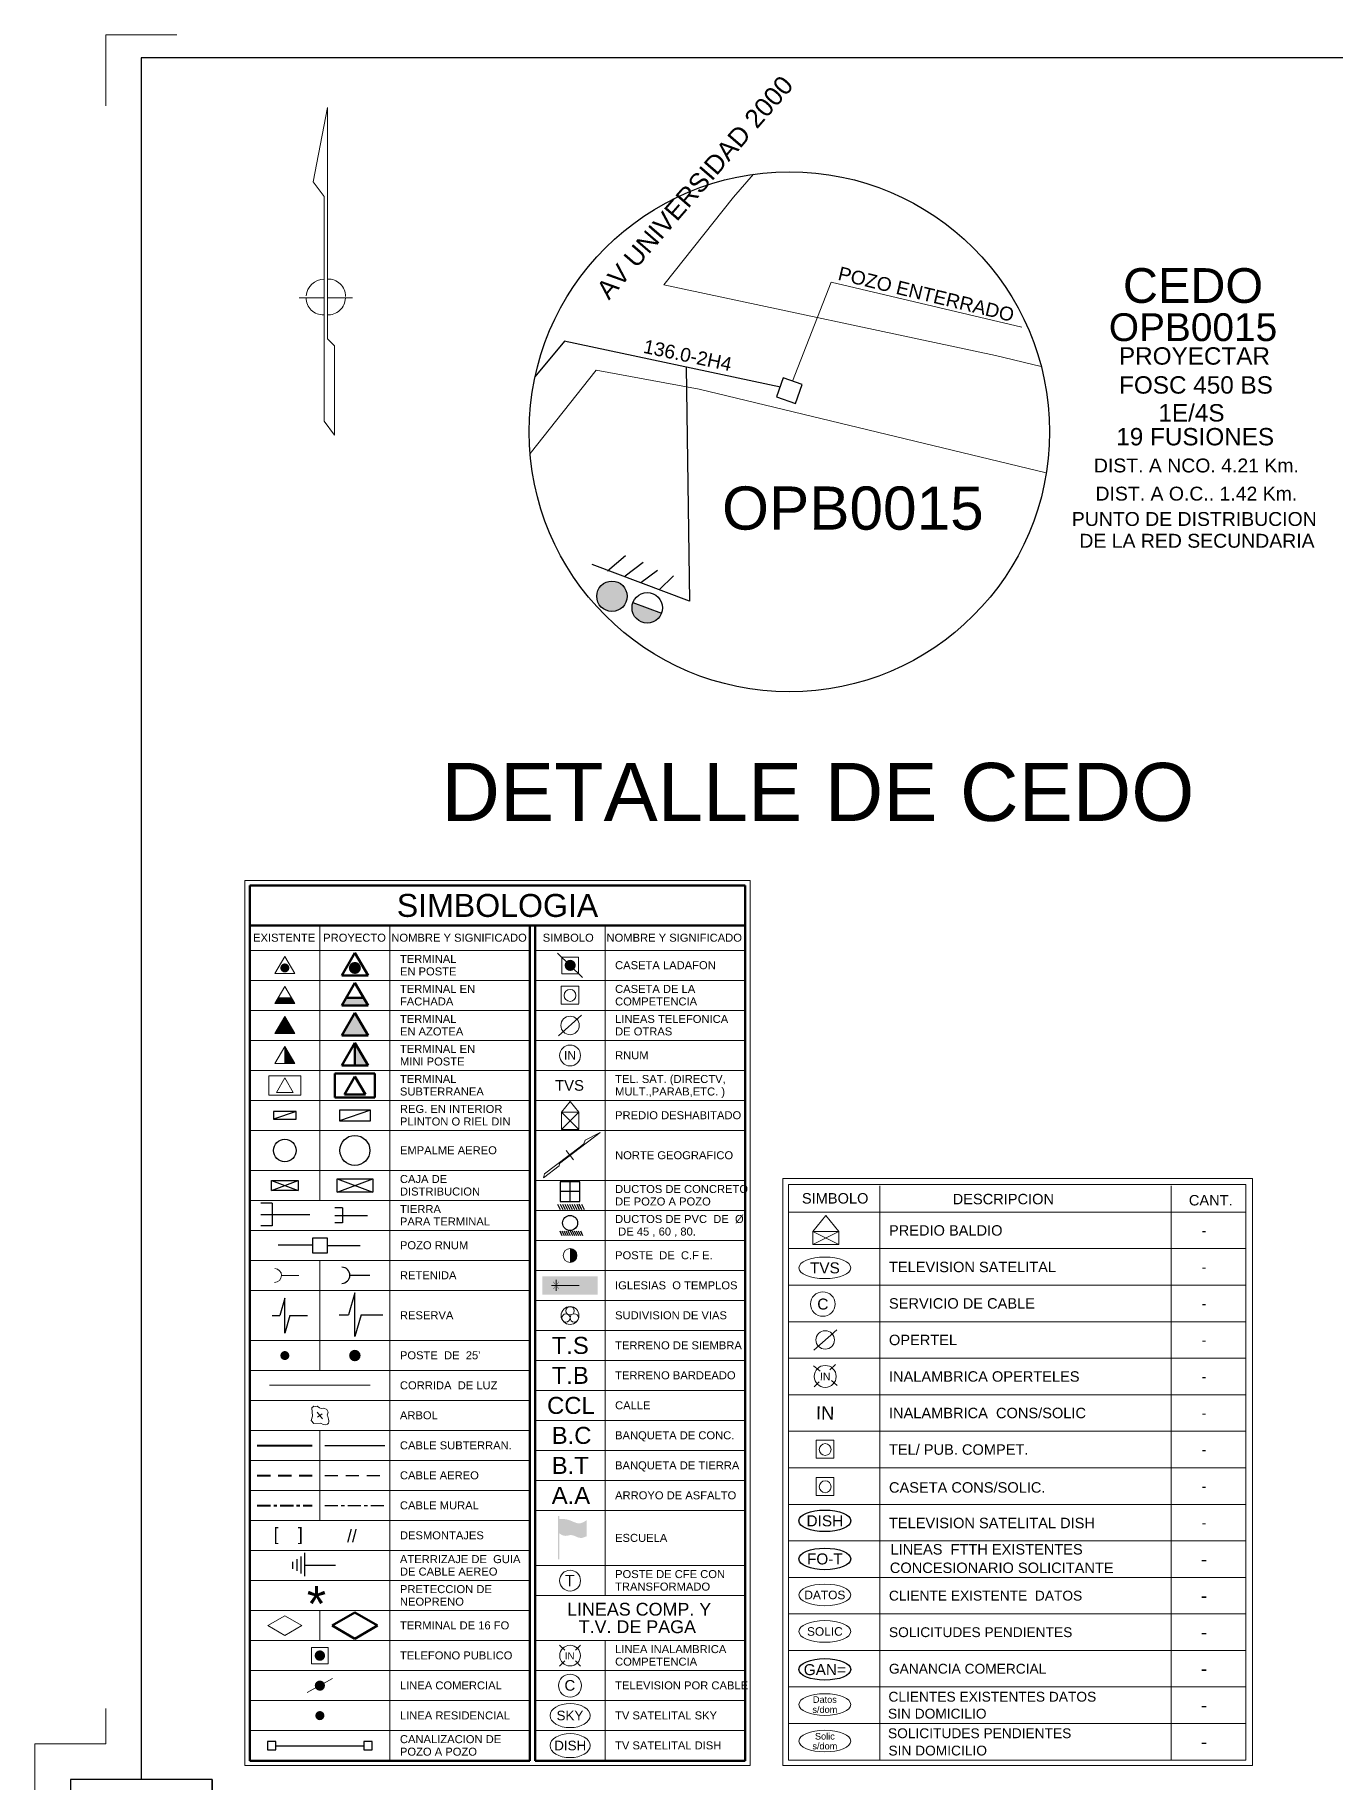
# Model space of a CAD drawing. Header units: millimetres. Extents: x -3867 to -351, y 1591 to 3666.
# Drawn here: x -3866.9 to -3668.7, y 1858.9 to 2125.3 of the extents above; entities that cross this region are included whole.
import ezdxf
from ezdxf.enums import TextEntityAlignment as Align

# ---------------------------------------------------------------- set-up
doc = ezdxf.new("R2010")
doc.units = ezdxf.units.MM
for name, pattern in [('TLSIGC_002', [0.8, 0.5, -0.3]), ('TLSIGC_004', [7, 4, -1, 1, -1]), ('TLSIGC_007', [28, 10, -1, 10, -1, 2, -1, 2, -1])]:
    doc.linetypes.add(name, pattern=pattern)
for name, color, linetype, lineweight in [('APUNTADOR  DE DATOS PROYECTADA', 1, 'Continuous', 20), ('CABLE EXISTENTE SUBTERRANEO SECUNDARIO', 82, 'Continuous', 40), ('CAJA DE DISTRIBUCION EXISTENTE', 92, 'Continuous', 30), ('CAJA DE EMPALMES EXISTENTE SECUNDARIO', 82, 'Continuous', 30), ('CANALIZACION P.V.C. ALIGERADA EXISTENTE', 132, 'Continuous', 30), ('CASETA TELEFONICA LADATEL', 82, 'Continuous', 15), ('DISTRITO', 42, 'TLSIGC_007', 60), ('LINEAS DE REFERENCIA Y ACOTACION', 160, 'Continuous', 9), ('LOTIFICACION 2003', 252, 'Continuous', 15), ('MARCO DE CONSTRUCCION', 7, 'Continuous', 5), ('NOMBRE DE CALLES', 92, 'TLSIGC_017', 5), ('NUMEROS OFICIALES', 3, 'Continuous', 5), ('PERFILES  DE CANALIZACION P.V.C. ALIGERADA EXISTENTE', 132, 'Continuous', 30), ('POZOS TRADICIONALES EXISTENTES', 132, 'Continuous', 30), ('REGISTROS DE DISTRIBUCION DE EDIFICIOS EXISTENTE', 82, 'Continuous', 30), ('TERMINAL PROYECTADA EN INTERIOR', 1, 'Continuous', 60)]:
    doc.layers.add(name, color=color, linetype=linetype, lineweight=lineweight)
doc.layers.add('CABLE PROYECTADO SUBTERRANEO', color=1, linetype='Continuous')
doc.layers.add('CLIENTE INFINITUM', color=1, linetype='Continuous')
doc.styles.get("Standard").update_dxf_attribs({"font": 'arial.ttf'})
doc.linetypes.add('TLSIGC_017', pattern='A,0.5,["=",Standard,S=1.6,R=0,X=-0.2,Y=-0.8],0.5', length=1)

msp = doc.modelspace()

# ---------------------------------------------------------------- hatches: boundary and pattern name
at = {"layer": 'CABLE PROYECTADO SUBTERRANEO'}
h = msp.add_hatch(color=256, dxfattribs=at)
edge = h.paths.add_edge_path()
edge.add_arc((-3818.12, 1923.98), 0.874, 0, 360)
at = {"layer": 'CANALIZACION P.V.C. ALIGERADA EXISTENTE'}
h = msp.add_hatch(color=256, dxfattribs=at)
h.dxf.hatch_style = 1
h.paths.add_polyline_path([(-3776.62, 2039.75, 1), (-3781.26, 2039.75, 1)])
h = msp.add_hatch(color=256, dxfattribs=at)
h.dxf.hatch_style = 1
h.paths.add_polyline_path([(-3771.39, 2037.18), (-3775.73, 2038.8, 1.004186)])
at = {"layer": 'CASETA TELEFONICA LADATEL'}
h = msp.add_hatch(color=256, dxfattribs=at)
edge = h.paths.add_edge_path()
edge.add_arc((-3785.3, 1983.47), 0.85, 0, 360)
h = msp.add_hatch(color=256, dxfattribs=at)
edge = h.paths.add_edge_path()
edge.add_arc((-3823.45, 1878.23), 0.798, 0, 360)
at = {"layer": 'MARCO DE CONSTRUCCION'}
h = msp.add_hatch(color=0, dxfattribs=at)
edge = h.paths.add_edge_path()
edge.add_arc((-3828.79, 1983.08), 0.69, 0, 360)
for points in [[(-3827.29, 1977.64), (-3827.79, 1978.5), (-3829.79, 1978.5), (-3830.29, 1977.64)], [(-3830.29, 1973.06), (-3828.79, 1975.66), (-3827.29, 1973.06)], [(-3828.79, 1971.09), (-3828.79, 1968.49), (-3827.29, 1968.49)], [(-3785.32, 1940.28), (-3785.19, 1940.27), (-3785.05, 1940.24), (-3784.94, 1940.21), (-3784.82, 1940.15), (-3784.67, 1940.05), (-3784.58, 1939.97), (-3784.5, 1939.87), (-3784.42, 1939.76), (-3784.37, 1939.64), (-3784.33, 1939.55), (-3784.3, 1939.42), (-3784.28, 1939.29), (-3784.28, 1939.21), (-3784.29, 1939.07), (-3784.32, 1938.93), (-3784.39, 1938.76), (-3784.46, 1938.65), (-3784.55, 1938.54), (-3784.65, 1938.44), (-3784.73, 1938.38), (-3784.82, 1938.32), (-3784.96, 1938.25), (-3785.1, 1938.21), (-3785.23, 1938.19), (-3785.32, 1938.18)], [(-3789.56, 1933.27), (-3781.11, 1933.27), (-3781.11, 1936.08), (-3789.56, 1936.08), (-3789.56, 1933.27), (-3789.52, 1933.3), (-3781.15, 1933.3), (-3781.15, 1936.05), (-3789.52, 1936.05), (-3789.52, 1933.29)], [(-3788.15, 1934.7), (-3787.47, 1934.7), (-3787.47, 1935.52), (-3787.42, 1935.52), (-3787.42, 1934.7), (-3782.52, 1934.7), (-3782.52, 1934.65), (-3787.42, 1934.65), (-3787.42, 1933.83), (-3787.47, 1933.83), (-3787.47, 1934.65), (-3788.15, 1934.65), (-3788.15, 1934.7)], [(-3787.89, 1935.22), (-3787.86, 1935.26), (-3787.55, 1934.85), (-3787.59, 1934.82)], [(-3787.6, 1934.52), (-3787.57, 1934.5), (-3787.85, 1934.1), (-3787.89, 1934.13)], [(-3787.34, 1934.5), (-3787.31, 1934.54), (-3787, 1934.13), (-3787.04, 1934.1)], [(-3787.05, 1935.25), (-3787.01, 1935.22), (-3787.3, 1934.82), (-3787.33, 1934.86)]]:
    msp.add_hatch(color=256, dxfattribs=at).paths.add_polyline_path(points)
h = msp.add_hatch(color=256, dxfattribs=at)
edge = h.paths.add_edge_path()
edge.add_arc((-3828.79, 1923.98), 0.69, 0, 360)
at = {"layer": 'MARCO DE CONSTRUCCION', "linetype": 'Continuous', "lineweight": 20}
msp.add_hatch(color=7, dxfattribs=at).paths.add_polyline_path([(-3787.16, 1892.93), (-3786.94, 1892.93), (-3786.94, 1896.87), (-3786.78, 1896.76), (-3786.7, 1896.71), (-3786.61, 1896.65), (-3786.52, 1896.61), (-3786.39, 1896.56), (-3786.31, 1896.53), (-3786.21, 1896.51), (-3786.05, 1896.49), (-3785.95, 1896.49), (-3785.86, 1896.5), (-3785.66, 1896.53), (-3785.53, 1896.56), (-3785.43, 1896.58), (-3785.39, 1896.59), (-3785.35, 1896.6), (-3785.32, 1896.6), (-3785.3, 1896.61), (-3785.28, 1896.61), (-3785.25, 1896.61), (-3785.23, 1896.6), (-3785.11, 1896.6), (-3785, 1896.58), (-3784.91, 1896.57), (-3784.84, 1896.55), (-3784.79, 1896.53), (-3784.69, 1896.49), (-3784.59, 1896.45), (-3784.46, 1896.4), (-3784.33, 1896.34), (-3784.12, 1896.25), (-3783.83, 1896.19), (-3783.72, 1896.17), (-3783.63, 1896.16), (-3783.54, 1896.17), (-3783.44, 1896.19), (-3783.38, 1896.21), (-3783.2, 1896.27), (-3783.09, 1896.31), (-3782.98, 1896.36), (-3782.9, 1896.39), (-3782.85, 1896.39), (-3782.78, 1896.38), (-3782.78, 1898.89), (-3782.8, 1898.88), (-3782.87, 1898.84), (-3783.07, 1898.7), (-3783.28, 1898.58), (-3783.41, 1898.52), (-3783.59, 1898.45), (-3783.72, 1898.42), (-3783.72, 1898.42), (-3783.83, 1898.39), (-3783.92, 1898.38), (-3784.04, 1898.38), (-3784.25, 1898.43), (-3784.35, 1898.46), (-3784.53, 1898.52), (-3784.65, 1898.57), (-3784.94, 1898.68), (-3785.19, 1898.79), (-3785.39, 1898.87), (-3785.73, 1898.97), (-3786.13, 1899.04), (-3786.36, 1899.07), (-3786.59, 1899.07), (-3786.88, 1899.06), (-3786.94, 1899.07), (-3786.94, 1899.5), (-3787.16, 1899.5), (-3787.16, 1899.5), (-3787.16, 1899.5)])
at = {"layer": 'MARCO DE CONSTRUCCION'}
h = msp.add_hatch(color=7, dxfattribs=at)
edge = h.paths.add_edge_path()
edge.add_arc((-3823.45, 1873.65), 0.782, 0, 360)
h = msp.add_hatch(color=7, dxfattribs=at)
edge = h.paths.add_edge_path()
edge.add_arc((-3823.45, 1869.08), 0.698, 0, 360)
at = {"layer": 'TERMINAL PROYECTADA EN INTERIOR', "linetype": 'Continuous', "lineweight": 50}
h = msp.add_hatch(color=1, dxfattribs=at)
edge = h.paths.add_edge_path()
edge.add_arc((-3818.12, 1983.08), 0.92, 0, 360)
at = {"layer": 'TERMINAL PROYECTADA EN INTERIOR'}
for points in [[(-3816.11, 1977.35), (-3816.78, 1978.5), (-3819.45, 1978.5), (-3820.12, 1977.35)], [(-3818.12, 1976.24), (-3820.12, 1972.77), (-3816.11, 1972.77)], [(-3818.12, 1968.2), (-3816.11, 1968.2), (-3818.12, 1971.66)]]:
    msp.add_hatch(color=256, dxfattribs=at).paths.add_polyline_path(points)

# ---------------------------------------------------------------- linework, layer by layer
at = {"layer": 'CABLE EXISTENTE SUBTERRANEO SECUNDARIO', "linetype": 'Continuous', "ltscale": 4}
msp.add_line((-3832.99, 1910.25), (-3824.6, 1910.25), dxfattribs=at)
at = {"layer": 'CABLE EXISTENTE SUBTERRANEO SECUNDARIO', "linetype": 'TLSIGC_002', "ltscale": 4}
msp.add_line((-3832.99, 1905.68), (-3824.6, 1905.68), dxfattribs=at)
at = {"layer": 'CABLE EXISTENTE SUBTERRANEO SECUNDARIO', "linetype": 'TLSIGC_004', "ltscale": 0.5}
msp.add_line((-3832.99, 1901.1), (-3824.6, 1901.1), dxfattribs=at)
at = {"layer": 'CABLE PROYECTADO SUBTERRANEO'}
for p, q in [((-3815.76, 1961.38), (-3820.47, 1959.79)), ((-3815.76, 1961.38), (-3820.47, 1961.38)), ((-3820.47, 1961.38), (-3820.47, 1959.79)), ((-3815.76, 1959.79), (-3815.76, 1961.38)), ((-3820.47, 1959.79), (-3815.76, 1959.79)), ((-3820.83, 1948.89), (-3815.4, 1950.93)), ((-3820.83, 1950.93), (-3815.4, 1948.89)), ((-3820.83, 1950.93), (-3815.4, 1950.93)), ((-3820.83, 1948.89), (-3820.83, 1950.93)), ((-3815.4, 1950.93), (-3815.4, 1948.89)), ((-3815.4, 1948.89), (-3820.83, 1948.89)), ((-3830.71, 1947.2), (-3832.43, 1947.2)), ((-3832.43, 1945.49), (-3824.99, 1945.49)), ((-3830.71, 1947.2), (-3830.71, 1943.77)), ((-3830.71, 1943.77), (-3832.43, 1943.77)), ((-3818.88, 1936.23), (-3815.83, 1936.23)), ((-3818.12, 1933.55), (-3819.07, 1930.21)), ((-3818.12, 1926.88), (-3818.12, 1933.55)), ((-3820.5, 1930.21), (-3819.07, 1930.21)), ((-3817.16, 1930.21), (-3818.12, 1926.88)), ((-3817.16, 1930.21), (-3813.83, 1930.21)), ((-3827.58, 1891.45), (-3827.58, 1892.52)), ((-3826.98, 1892.93), (-3826.98, 1891.15)), ((-3826.29, 1890.74), (-3826.29, 1893.33)), ((-3825.81, 1892.04), (-3821.05, 1892.04)), ((-3825.8, 1893.92), (-3825.8, 1890.36))]:
    msp.add_line(p, q, dxfattribs=at)
at = {"layer": 'CABLE PROYECTADO SUBTERRANEO', "linetype": 'Continuous', "ltscale": 4}
msp.add_line((-3822.69, 1910.25), (-3813.54, 1910.25), dxfattribs=at)
at = {"layer": 'CABLE PROYECTADO SUBTERRANEO', "linetype": 'TLSIGC_002', "ltscale": 4}
msp.add_line((-3822.69, 1905.68), (-3813.54, 1905.68), dxfattribs=at)
at = {"layer": 'CABLE PROYECTADO SUBTERRANEO', "linetype": 'TLSIGC_004', "ltscale": 0.5}
msp.add_line((-3822.69, 1901.1), (-3813.54, 1901.1), dxfattribs=at)
at = {"layer": 'CABLE PROYECTADO SUBTERRANEO'}
msp.add_circle((-3818.12, 1955.25), 2.29, dxfattribs=at)
msp.add_arc((-3820.11, 1936.22), 1.23, 270, 89, dxfattribs=at)
at = {"layer": 'CAJA DE DISTRIBUCION EXISTENTE'}
for p, q in [((-3830.83, 1949.14), (-3826.75, 1950.67)), ((-3830.83, 1950.67), (-3826.75, 1949.14)), ((-3830.83, 1950.67), (-3826.75, 1950.67)), ((-3830.83, 1949.14), (-3830.83, 1950.67)), ((-3826.75, 1950.67), (-3826.75, 1949.14)), ((-3826.75, 1949.14), (-3830.83, 1949.14))]:
    msp.add_line(p, q, dxfattribs=at)
at = {"layer": 'CAJA DE EMPALMES EXISTENTE SECUNDARIO'}
for p, q in [((-3820.02, 1946.48), (-3821.17, 1946.48)), ((-3821.17, 1945.33), (-3816.21, 1945.33)), ((-3820.02, 1946.48), (-3820.02, 1944.19)), ((-3820.02, 1944.19), (-3821.17, 1944.19)), ((-3828.79, 1932.75), (-3829.55, 1930.08)), ((-3828.79, 1927.41), (-3828.79, 1932.75)), ((-3830.7, 1930.08), (-3829.55, 1930.08)), ((-3828.03, 1930.08), (-3828.79, 1927.41)), ((-3828.03, 1930.08), (-3825.36, 1930.08))]:
    msp.add_line(p, q, dxfattribs=at)
msp.add_circle((-3828.79, 1955.25), 1.73, dxfattribs=at)
at = {"layer": 'CANALIZACION P.V.C. ALIGERADA EXISTENTE'}
for p, q in [((-3790.66, 2073.2), (-3786.1, 2078.62)), ((-3786.2, 2078.68), (-3753.26, 2071.68)), ((-3824.61, 1940.83), (-3829.81, 1940.83)), ((-3822.29, 1940.76), (-3817.31, 1940.76)), ((-3830.18, 1864.49), (-3816.73, 1864.49))]:
    msp.add_line(p, q, dxfattribs=at)
for points in [[(-3767.62, 2074.73), (-3767.14, 2039.02), (-3781.96, 2044.57)], [(-3776.87, 2045.92), (-3779.62, 2043.6)], [(-3774.19, 2044.91), (-3776.94, 2042.81)], [(-3772.02, 2043.68), (-3774.55, 2041.79)], [(-3769.56, 2042.88), (-3771.73, 2040.71)], [(-3775.73, 2038.8), (-3771.39, 2037.18)]]:
    msp.add_lwpolyline(points, dxfattribs=at)
for centre, radius in [((-3751.9, 2064.83), 39.65), ((-3773.56, 2037.98), 2.32)]:
    msp.add_circle(centre, radius, dxfattribs=at)
at = {"layer": 'CANALIZACION P.V.C. ALIGERADA EXISTENTE', "linetype": 'ByBlock'}
msp.add_circle((-3778.94, 2039.75), 2.32, dxfattribs=at)
at = {"layer": 'CASETA TELEFONICA LADATEL'}
for p, q in [((-3787.22, 1985.31), (-3783.43, 1981.61)), ((-3786.64, 1984.72), (-3784.05, 1984.72)), ((-3786.6, 1982.2), (-3786.6, 1984.68)), ((-3784.05, 1984.72), (-3784.05, 1982.2)), ((-3784.05, 1982.2), (-3786.6, 1982.2)), ((-3822.19, 1879.49), (-3824.72, 1879.49)), ((-3824.72, 1879.49), (-3824.72, 1876.96)), ((-3822.19, 1876.96), (-3822.19, 1879.49)), ((-3824.72, 1876.96), (-3822.19, 1876.96))]:
    msp.add_line(p, q, dxfattribs=at)
for centre in [(-3785.32, 1969.73), (-3785.32, 1889.66)]:
    msp.add_circle(centre, 1.59, dxfattribs=at)
at = {"layer": 'CLIENTE INFINITUM', "linetype": 'Continuous'}
for centre in [(-3746.49, 1898.78), (-3746.49, 1892.97), (-3746.49, 1876.13)]:
    msp.add_ellipse(centre, major_axis=(-3.96, 0), ratio=0.416, dxfattribs=at)
at = {"layer": 'LOTIFICACION 2003'}
for points in [[(-3771.03, 2087.21), (-3760.41, 2100.61), (-3757.35, 2104.1)], [(-3771.03, 2087.21), (-3720.49, 2076.47), (-3713.53, 2074.79)], [(-3791.41, 2061.51), (-3781.35, 2074.2)], [(-3781.35, 2074.2), (-3765.63, 2071.35), (-3712.76, 2058.55)]]:
    msp.add_lwpolyline(points, dxfattribs=at)
at = {"layer": 'MARCO DE CONSTRUCCION'}
for p, q in [((-3822.3, 2114.27), (-3824.47, 2102.92)), ((-3822.3, 2079), (-3822.3, 2114.27)), ((-3824.47, 2102.92), (-3822.82, 2100.72)), ((-3822.82, 2100.72), (-3822.82, 2097.42)), ((-3822.82, 2097.42), (-3822.82, 2066.47)), ((-3822.82, 2085.26), (-3826.6, 2085.26)), ((-3822.3, 2085.26), (-3818.49, 2085.26)), ((-3821.21, 2077.91), (-3822.3, 2079)), ((-3821.21, 2064.29), (-3821.21, 2077.91)), ((-3822.82, 2066.47), (-3821.21, 2064.29)), ((-3828.79, 1984.81), (-3830.29, 1982.21)), ((-3827.29, 1982.21), (-3828.79, 1984.81)), ((-3830.29, 1982.21), (-3827.29, 1982.21)), ((-3828.79, 1980.24), (-3830.29, 1977.64)), ((-3827.29, 1977.64), (-3828.79, 1980.24)), ((-3784.01, 1980.31), (-3786.7, 1980.31)), ((-3786.7, 1980.31), (-3786.7, 1977.58)), ((-3784.01, 1977.64), (-3784.01, 1980.31)), ((-3830.29, 1977.64), (-3827.29, 1977.64)), ((-3829.79, 1978.5), (-3827.79, 1978.5)), ((-3786.7, 1977.58), (-3784.01, 1977.58)), ((-3787.08, 1972.75), (-3783.57, 1975.87)), ((-3828.79, 1971.09), (-3830.29, 1968.49)), ((-3828.79, 1971.09), (-3828.79, 1968.49)), ((-3827.29, 1968.49), (-3828.79, 1971.09)), ((-3826.35, 1966.62), (-3831.23, 1966.62)), ((-3831.23, 1966.62), (-3831.23, 1963.7)), ((-3830.29, 1968.49), (-3827.29, 1968.49)), ((-3828.79, 1966.3), (-3830.07, 1964.08)), ((-3827.51, 1964.08), (-3828.79, 1966.3)), ((-3826.35, 1963.7), (-3826.35, 1966.62)), ((-3831.23, 1963.7), (-3826.35, 1963.7)), ((-3830.07, 1964.08), (-3827.51, 1964.08)), ((-3748.33, 1942.9), (-3746.36, 1945.35)), ((-3746.36, 1945.35), (-3744.38, 1942.9)), ((-3748.33, 1940.93), (-3744.38, 1942.9)), ((-3744.38, 1940.93), (-3748.33, 1942.9)), ((-3744.38, 1942.9), (-3748.33, 1942.9)), ((-3748.33, 1942.9), (-3748.33, 1940.93)), ((-3744.38, 1940.93), (-3744.38, 1942.9)), ((-3748.33, 1940.93), (-3744.38, 1940.93)), ((-3829.29, 1936.18), (-3826.68, 1936.18)), ((-3788.15, 1934.68), (-3783.93, 1934.68)), ((-3787.45, 1935.52), (-3787.45, 1933.84)), ((-3824.36, 1916.24), (-3824.67, 1915.99)), ((-3824.67, 1915.99), (-3824.56, 1914.75)), ((-3824.14, 1916.23), (-3824.36, 1916.24)), ((-3823.88, 1916.26), (-3824.14, 1916.23)), ((-3823.51, 1915.99), (-3823.88, 1916.26)), ((-3823.84, 1915.33), (-3823.06, 1914.32)), ((-3823.24, 1915.91), (-3823.51, 1915.99)), ((-3822.86, 1915.98), (-3823.24, 1915.91)), ((-3822.39, 1915.77), (-3822.86, 1915.98)), ((-3822.17, 1915.34), (-3822.39, 1915.77)), ((-3822.34, 1914.89), (-3822.17, 1915.34)), ((-3824.56, 1914.75), (-3824.78, 1914.08)), ((-3824.78, 1914.08), (-3824.38, 1913.6)), ((-3824.38, 1913.6), (-3823.28, 1913.68)), ((-3823.12, 1915.09), (-3823.79, 1914.57)), ((-3823.28, 1913.68), (-3822.93, 1913.48)), ((-3822.93, 1913.48), (-3822.53, 1913.43)), ((-3822.53, 1913.43), (-3822.31, 1913.53)), ((-3822.26, 1914.67), (-3822.34, 1914.89)), ((-3822.31, 1913.53), (-3822.14, 1913.68)), ((-3822.12, 1914.29), (-3822.26, 1914.67)), ((-3822.14, 1913.68), (-3822.06, 1913.87)), ((-3822.07, 1914.02), (-3822.12, 1914.29)), ((-3822.06, 1913.87), (-3822.07, 1914.02)), ((-3828.79, 1884.3), (-3831.39, 1882.8)), ((-3826.19, 1882.8), (-3828.79, 1884.3)), ((-3831.39, 1882.8), (-3828.79, 1881.3)), ((-3828.79, 1881.3), (-3826.19, 1882.8)), ((-3786.14, 1879.04), (-3786.93, 1879.83)), ((-3784.51, 1879.04), (-3783.72, 1879.83)), ((-3786.14, 1877.42), (-3786.93, 1876.62)), ((-3784.51, 1877.42), (-3783.72, 1876.62))]:
    msp.add_line(p, q, dxfattribs=at)
at = {"layer": 'MARCO DE CONSTRUCCION', "color": 7, "linetype": 'Continuous', "lineweight": 5}
for p, q in [((-3757.87, 1996.42), (-3834.89, 1996.42)), ((-3834.89, 1996.42), (-3834.89, 1861.45)), ((-3757.87, 1861.45), (-3757.87, 1996.42)), ((-3834.13, 1989.56), (-3791.43, 1989.56)), ((-3823.45, 1989.56), (-3823.45, 1947.62)), ((-3812.78, 1989.56), (-3812.78, 1862.21)), ((-3779.99, 1989.56), (-3779.99, 1887.38)), ((-3834.13, 1985.75), (-3791.43, 1985.75)), ((-3790.66, 1985.75), (-3758.63, 1985.75)), ((-3834.13, 1981.17), (-3791.43, 1981.17)), ((-3790.66, 1981.17), (-3758.63, 1981.17)), ((-3834.13, 1976.6), (-3791.43, 1976.6)), ((-3790.66, 1976.6), (-3758.63, 1976.6)), ((-3834.13, 1972.02), (-3791.43, 1972.02)), ((-3790.66, 1972.02), (-3758.63, 1972.02)), ((-3834.13, 1967.45), (-3791.43, 1967.45)), ((-3790.66, 1967.45), (-3758.63, 1967.45)), ((-3834.13, 1962.87), (-3791.43, 1962.87)), ((-3790.66, 1962.87), (-3758.63, 1962.87)), ((-3834.13, 1958.3), (-3791.43, 1958.3)), ((-3790.66, 1958.3), (-3758.63, 1958.3)), ((-3834.13, 1952.2), (-3791.43, 1952.2)), ((-3790.66, 1950.67), (-3758.63, 1950.67)), ((-3834.13, 1947.62), (-3791.43, 1947.62)), ((-3790.66, 1946.1), (-3758.63, 1946.1)), ((-3834.13, 1943.04), (-3791.43, 1943.04)), ((-3790.66, 1941.52), (-3758.63, 1941.52)), ((-3834.13, 1938.47), (-3791.43, 1938.47)), ((-3823.45, 1938.47), (-3823.45, 1921.69)), ((-3790.66, 1936.94), (-3758.63, 1936.94)), ((-3834.13, 1933.89), (-3791.43, 1933.89)), ((-3790.66, 1932.37), (-3758.63, 1932.37)), ((-3834.13, 1926.27), (-3791.43, 1926.27)), ((-3790.66, 1927.79), (-3758.63, 1927.79)), ((-3834.13, 1921.69), (-3791.43, 1921.69)), ((-3790.66, 1923.22), (-3758.63, 1923.22)), ((-3790.66, 1918.64), (-3758.63, 1918.64)), ((-3834.13, 1917.12), (-3791.43, 1917.12)), ((-3790.66, 1914.07), (-3758.63, 1914.07)), ((-3834.13, 1912.54), (-3791.43, 1912.54)), ((-3823.45, 1912.54), (-3823.45, 1898.82)), ((-3834.13, 1907.97), (-3791.43, 1907.97)), ((-3790.66, 1909.49), (-3758.63, 1909.49)), ((-3790.66, 1904.92), (-3758.63, 1904.92)), ((-3834.13, 1903.39), (-3791.43, 1903.39)), ((-3790.66, 1900.34), (-3758.63, 1900.34)), ((-3834.13, 1898.82), (-3791.43, 1898.82)), ((-3834.13, 1894.24), (-3791.43, 1894.24)), ((-3790.66, 1891.95), (-3758.63, 1891.95)), ((-3834.13, 1889.66), (-3791.43, 1889.66)), ((-3790.66, 1887.38), (-3758.63, 1887.38)), ((-3834.13, 1885.09), (-3791.43, 1885.09)), ((-3823.45, 1885.09), (-3823.45, 1880.51)), ((-3834.13, 1880.51), (-3791.43, 1880.51)), ((-3790.66, 1880.51), (-3758.63, 1880.51)), ((-3779.99, 1880.51), (-3779.99, 1862.21)), ((-3834.13, 1875.94), (-3791.43, 1875.94)), ((-3790.66, 1875.94), (-3758.63, 1875.94)), ((-3834.13, 1871.36), (-3791.43, 1871.36)), ((-3790.66, 1871.36), (-3758.63, 1871.36)), ((-3834.13, 1866.79), (-3791.43, 1866.79)), ((-3790.66, 1866.79), (-3758.63, 1866.79)), ((-3834.89, 1861.45), (-3757.87, 1861.45))]:
    msp.add_line(p, q, dxfattribs=at)
at = {"layer": 'MARCO DE CONSTRUCCION', "color": 7, "linetype": 'Continuous', "lineweight": 50}
for p, q in [((-3834.13, 1995.66), (-3758.63, 1995.66)), ((-3834.13, 1995.66), (-3834.13, 1862.21)), ((-3758.63, 1995.66), (-3758.63, 1862.21)), ((-3758.63, 1989.56), (-3834.13, 1989.56)), ((-3791.43, 1862.21), (-3791.43, 1989.56)), ((-3790.66, 1989.56), (-3790.66, 1862.21)), ((-3834.13, 1862.21), (-3791.43, 1862.21)), ((-3790.66, 1862.21), (-3758.63, 1862.21))]:
    msp.add_line(p, q, dxfattribs=at)
at = {"layer": 'MARCO DE CONSTRUCCION', "color": 7}
for p, q in [((-3786.64, 1961.08), (-3785.32, 1962.72)), ((-3786.64, 1958.45), (-3784.01, 1961.08)), ((-3784.01, 1958.45), (-3786.64, 1961.08)), ((-3784.01, 1961.08), (-3786.64, 1961.08)), ((-3786.64, 1961.08), (-3786.64, 1958.45)), ((-3785.32, 1962.72), (-3784.01, 1961.08)), ((-3784.01, 1958.45), (-3784.01, 1961.08)), ((-3786.95, 1953.25), (-3780.75, 1957.97)), ((-3786.64, 1958.45), (-3784.01, 1958.45)), ((-3780.75, 1957.97), (-3783.04, 1956.84)), ((-3783.78, 1955.81), (-3789.22, 1951.67)), ((-3783.2, 1956.25), (-3783.78, 1955.81)), ((-3783.04, 1956.84), (-3783.2, 1956.25)), ((-3789.38, 1951.1), (-3786.99, 1952.92)), ((-3786.99, 1952.92), (-3786.95, 1953.25)), ((-3785.4, 1954.58), (-3785.9, 1955.24)), ((-3785.32, 1954.48), (-3784.82, 1953.81)), ((-3789.22, 1951.67), (-3789.38, 1951.1)), ((-3831.14, 1919.47), (-3815.77, 1919.47)), ((-3825.39, 1872.58), (-3821.52, 1874.72))]:
    msp.add_line(p, q, dxfattribs=at)
at = {"layer": 'MARCO DE CONSTRUCCION', "linetype": 'Continuous'}
for p, q in [((-3738.11, 1862.31), (-3738.11, 1949.85)), ((-3693.71, 1949.85), (-3693.71, 1862.31)), ((-3752.01, 1945.85), (-3682.33, 1945.85)), ((-3682.33, 1940.28), (-3752.01, 1940.28)), ((-3682.33, 1934.71), (-3752.01, 1934.71)), ((-3682.33, 1929.14), (-3752.01, 1929.14)), ((-3682.33, 1923.57), (-3752.01, 1923.57)), ((-3682.33, 1918), (-3752.01, 1918)), ((-3682.33, 1912.43), (-3752.01, 1912.43)), ((-3682.33, 1906.86), (-3752.01, 1906.86)), ((-3682.33, 1901.29), (-3752.01, 1901.29)), ((-3682.33, 1895.72), (-3752.01, 1895.72)), ((-3682.33, 1890.15), (-3752.01, 1890.15)), ((-3682.33, 1884.59), (-3752.01, 1884.59)), ((-3682.33, 1879.02), (-3752.01, 1879.02)), ((-3682.33, 1873.45), (-3752.01, 1873.45)), ((-3682.33, 1867.88), (-3752.01, 1867.88))]:
    msp.add_line(p, q, dxfattribs=at)
at = {"layer": 'MARCO DE CONSTRUCCION', "color": 4, "linetype": 'Continuous'}
for p, q in [((-3748.19, 1924.8), (-3744.68, 1927.92)), ((-3748.21, 1922.4), (-3747.19, 1921.6)), ((-3745.72, 1921.78), (-3744.88, 1922.63)), ((-3748.14, 1919.19), (-3747.35, 1919.98)), ((-3745.48, 1920.16), (-3744.59, 1919.42))]:
    msp.add_line(p, q, dxfattribs=at)
at = {"layer": 'MARCO DE CONSTRUCCION'}
for points in [[(-3845.23, 2125.33), (-3856.05, 2125.33), (-3856.05, 2114.51)], [(-3827.29, 1973.06), (-3828.79, 1975.66), (-3830.29, 1973.06), (-3827.29, 1973.06)], [(-3856.05, 1870.18), (-3856.05, 1864.77), (-3866.87, 1864.77), (-3866.87, 1853.95)]]:
    msp.add_lwpolyline(points, dxfattribs=at)
at = {"layer": 'MARCO DE CONSTRUCCION', "color": 7, "linetype": 'Continuous', "lineweight": 30}
msp.add_lwpolyline([(-3839.89, 1859.36), (-3861.46, 1859.36), (-3861.46, 1596.9), (-3839.89, 1596.9), (-3839.89, 1859.36), (-3839.89, 1596.9), (-3039.96, 1596.9), (-3039.96, 2121.83), (-3850.68, 2121.83), (-3850.68, 1859.36)], dxfattribs=at)
at = {"layer": 'MARCO DE CONSTRUCCION', "linetype": 'Continuous'}
for points in [[(-3681.34, 1861.45), (-3752.87, 1861.45), (-3752.87, 1950.99), (-3681.34, 1950.99)], [(-3752.01, 1950.07), (-3682.33, 1950.07), (-3682.33, 1862.31), (-3752.01, 1862.31)]]:
    msp.add_lwpolyline(points, close=True, dxfattribs=at)
at = {"layer": 'MARCO DE CONSTRUCCION', "color": 4, "linetype": 'Continuous'}
msp.add_lwpolyline([(-3747.81, 1911.07), (-3745.12, 1911.07), (-3745.12, 1908.34), (-3747.81, 1908.34)], close=True, dxfattribs=at)
at = {"layer": 'MARCO DE CONSTRUCCION', "color": 1, "linetype": 'Continuous'}
msp.add_lwpolyline([(-3747.81, 1905.39), (-3745.12, 1905.39), (-3745.12, 1902.66), (-3747.81, 1902.66)], close=True, dxfattribs=at)
at = {"layer": 'MARCO DE CONSTRUCCION'}
for centre, radius in [((-3785.32, 1978.89), 0.903), ((-3785.32, 1939.23), 1.05), ((-3785.32, 1930.08), 1.36), ((-3785.32, 1930.8), 0.633), ((-3785.95, 1929.71), 0.633), ((-3784.69, 1929.72), 0.633), ((-3785.32, 1878.23), 1.58), ((-3785.32, 1873.65), 1.75)]:
    msp.add_circle(centre, radius, dxfattribs=at)
at = {"layer": 'MARCO DE CONSTRUCCION', "color": 7}
msp.add_circle((-3785.32, 1974.31), 1.41, dxfattribs=at)
at = {"layer": 'MARCO DE CONSTRUCCION', "color": 4, "linetype": 'Continuous'}
for centre, radius in [((-3746.8, 1931.83), 1.87), ((-3746.44, 1926.36), 1.41), ((-3746.44, 1920.79), 1.68), ((-3746.44, 1909.65), 0.903)]:
    msp.add_circle(centre, radius, dxfattribs=at)
at = {"layer": 'MARCO DE CONSTRUCCION', "color": 1, "linetype": 'Continuous'}
msp.add_circle((-3746.44, 1903.97), 0.903, dxfattribs=at)
at = {"layer": 'MARCO DE CONSTRUCCION'}
for centre, radius, start, end in [((-3822.75, 2085.3), 2.81, 91, 175), ((-3822.15, 2085.51), 2.6, 359, 93), ((-3822.95, 2085.26), 2.61, 180, 272), ((-3822.21, 2085.3), 2.65, 267, 358), ((-3830.34, 1936.18), 1.05, 270, 89)]:
    msp.add_arc(centre, radius, start, end, dxfattribs=at)
at = {"layer": 'MARCO DE CONSTRUCCION', "color": 1, "linetype": 'Continuous'}
msp.add_ellipse((-3746.49, 1937.35), major_axis=(-3.96, 0), ratio=0.416, dxfattribs=at)
at = {"layer": 'MARCO DE CONSTRUCCION', "color": 7, "linetype": 'Continuous'}
msp.add_ellipse((-3746.49, 1887.48), major_axis=(-3.96, 0), ratio=0.416, dxfattribs=at)
at = {"layer": 'MARCO DE CONSTRUCCION', "color": 3, "linetype": 'Continuous'}
msp.add_ellipse((-3746.49, 1881.91), major_axis=(-3.96, 0), ratio=0.416, dxfattribs=at)
at = {"layer": 'MARCO DE CONSTRUCCION', "color": 5}
for centre in [(-3785.32, 1869.08), (-3785.32, 1864.5)]:
    msp.add_ellipse(centre, major_axis=(-3.05, 0), ratio=0.6, start_param=3.141593, end_param=6.283185, dxfattribs=at)
at = {"layer": 'MARCO DE CONSTRUCCION', "color": 4, "linetype": 'Continuous'}
for centre in [(-3746.49, 1870.77), (-3746.49, 1865.2)]:
    msp.add_ellipse(centre, major_axis=(-3.96, 0), ratio=0.416, dxfattribs=at)
at = {"layer": 'MARCO DE CONSTRUCCION', "color": 5, "extrusion": (0, 0, -1)}
for centre in [(-3785.32, 1869.08), (-3785.32, 1864.5)]:
    msp.add_ellipse(centre, major_axis=(-3.05, 0), ratio=0.6, start_param=3.141593, end_param=6.283185, dxfattribs=at)
at = {"layer": 'NUMEROS OFICIALES'}
msp.add_lwpolyline([(-3751.4, 2072.54), (-3745.55, 2087.65), (-3716.47, 2080.79)], dxfattribs=at)
at = {"layer": 'PERFILES  DE CANALIZACION P.V.C. ALIGERADA EXISTENTE'}
for p, q in [((-3783.83, 1950.47), (-3786.82, 1950.47)), ((-3786.82, 1950.47), (-3786.82, 1947.47)), ((-3785.32, 1947.47), (-3785.32, 1950.46)), ((-3783.83, 1947.47), (-3783.83, 1950.47)), ((-3783.83, 1948.97), (-3786.82, 1948.97)), ((-3786.82, 1947.47), (-3783.83, 1947.47)), ((-3786.76, 1946.2), (-3787.16, 1947.03)), ((-3786.39, 1946.2), (-3786.79, 1947.03)), ((-3786.03, 1946.2), (-3786.43, 1947.03)), ((-3785.67, 1946.2), (-3786.07, 1947.03)), ((-3785.31, 1946.2), (-3785.71, 1947.03)), ((-3784.94, 1946.2), (-3785.34, 1947.03)), ((-3784.59, 1946.2), (-3784.99, 1947.03)), ((-3784.24, 1946.2), (-3784.64, 1947.03)), ((-3783.86, 1946.2), (-3784.26, 1947.03)), ((-3783.51, 1946.21), (-3783.91, 1947.04)), ((-3783.14, 1946.2), (-3783.54, 1947.03)), ((-3786.5, 1942.24), (-3786.85, 1942.96)), ((-3786.18, 1942.24), (-3786.52, 1942.96)), ((-3785.86, 1942.23), (-3786.21, 1942.95)), ((-3785.55, 1942.24), (-3785.9, 1942.96)), ((-3785.24, 1942.24), (-3785.59, 1942.96)), ((-3784.92, 1942.24), (-3785.26, 1942.96)), ((-3784.61, 1942.23), (-3784.96, 1942.95)), ((-3784.31, 1942.24), (-3784.66, 1942.96)), ((-3783.98, 1942.24), (-3784.33, 1942.96)), ((-3783.67, 1942.24), (-3784.02, 1942.96)), ((-3783.35, 1942.23), (-3783.7, 1942.95))]:
    msp.add_line(p, q, dxfattribs=at)
msp.add_circle((-3785.32, 1944.19), 1.15, dxfattribs=at)
at = {"layer": 'POZOS TRADICIONALES EXISTENTES'}
for p, q in [((-3822.31, 1941.9), (-3824.59, 1941.9)), ((-3824.59, 1941.9), (-3824.59, 1939.62)), ((-3824.59, 1939.62), (-3822.31, 1939.62)), ((-3822.31, 1939.62), (-3822.31, 1941.9)), ((-3830.18, 1865.12), (-3831.43, 1865.12)), ((-3831.43, 1865.12), (-3831.43, 1863.87)), ((-3830.18, 1863.87), (-3830.18, 1865.12)), ((-3815.48, 1865.12), (-3816.73, 1865.12)), ((-3816.73, 1865.12), (-3816.73, 1863.87)), ((-3815.48, 1863.87), (-3815.48, 1865.12)), ((-3831.43, 1863.87), (-3830.18, 1863.87)), ((-3816.73, 1863.87), (-3815.48, 1863.87))]:
    msp.add_line(p, q, dxfattribs=at)
msp.add_lwpolyline([(-3750.98, 2069.13), (-3749.96, 2072.03), (-3752.85, 2073.05), (-3753.88, 2070.16), (-3750.98, 2069.13)], dxfattribs=at)
at = {"layer": 'REGISTROS DE DISTRIBUCION DE EDIFICIOS EXISTENTE'}
for p, q in [((-3827.04, 1961.17), (-3830.54, 1960)), ((-3827.04, 1961.17), (-3830.54, 1961.17)), ((-3830.54, 1961.17), (-3830.54, 1960)), ((-3827.04, 1960), (-3827.04, 1961.17)), ((-3830.54, 1960), (-3827.04, 1960))]:
    msp.add_line(p, q, dxfattribs=at)
at = {"layer": 'TERMINAL PROYECTADA EN INTERIOR'}
for p, q in [((-3818.12, 1985.39), (-3820.12, 1981.92)), ((-3816.11, 1981.92), (-3818.12, 1985.39)), ((-3820.12, 1981.92), (-3816.11, 1981.92)), ((-3818.12, 1980.82), (-3820.12, 1977.35)), ((-3816.11, 1977.35), (-3818.12, 1980.82)), ((-3820.12, 1977.35), (-3816.11, 1977.35)), ((-3819.45, 1978.5), (-3816.78, 1978.5)), ((-3818.12, 1976.24), (-3820.12, 1972.77)), ((-3816.11, 1972.77), (-3818.12, 1976.24)), ((-3820.12, 1972.77), (-3816.11, 1972.77)), ((-3818.12, 1971.66), (-3820.12, 1968.2)), ((-3818.12, 1971.66), (-3818.12, 1968.2)), ((-3816.11, 1968.2), (-3818.12, 1971.66)), ((-3820.12, 1968.2), (-3816.11, 1968.2))]:
    msp.add_line(p, q, dxfattribs=at)
at = {"layer": 'TERMINAL PROYECTADA EN INTERIOR', "color": 1, "linetype": 'Continuous', "lineweight": 50}
for p, q in [((-3815.06, 1966.99), (-3821.17, 1966.99)), ((-3821.17, 1966.99), (-3821.17, 1963.33)), ((-3818.12, 1966.55), (-3819.72, 1963.77)), ((-3816.51, 1963.77), (-3818.12, 1966.55)), ((-3815.06, 1963.33), (-3815.06, 1966.99)), ((-3821.17, 1963.33), (-3815.06, 1963.33)), ((-3819.72, 1963.77), (-3816.51, 1963.77)), ((-3818.12, 1884.8), (-3821.58, 1882.8)), ((-3814.65, 1882.8), (-3818.12, 1884.8)), ((-3821.58, 1882.8), (-3818.12, 1880.8)), ((-3818.12, 1880.8), (-3814.65, 1882.8))]:
    msp.add_line(p, q, dxfattribs=at)

# ---------------------------------------------------------------- texts
at = {"layer": 'APUNTADOR  DE DATOS PROYECTADA'}
msp.add_text('CEDO', height=5.296, rotation=0, dxfattribs=at).set_placement((-3690.38, 2087.13), align=Align.MIDDLE)
at = {"layer": 'APUNTADOR  DE DATOS PROYECTADA', "color": 0}
msp.add_text('DETALLE DE CEDO', height=8.8533, dxfattribs=at).set_placement((-3804.94, 2005.49))
at = {"layer": 'CABLE PROYECTADO SUBTERRANEO'}
for s, p in [('PROYECTAR', (-3690.16, 2076.39)), ('FOSC 450 BS', (-3689.93, 2071.97)), ('1E/4S', (-3690.62, 2067.77)), ('19 FUSIONES', (-3690.05, 2064.08))]:
    msp.add_text(s, height=2.648, rotation=0, dxfattribs=at).set_placement(p, align=Align.MIDDLE)
at = {"layer": 'CABLE PROYECTADO SUBTERRANEO', "color": 1, "linetype": 'Continuous', "lineweight": 40}
for s, p in [('[    ]', (-3828.27, 1896.53)), ('//', (-3818.56, 1896.53))]:
    msp.add_text(s, height=1.906, dxfattribs=at).set_placement(p, align=Align.MIDDLE)
at = {"layer": 'CABLE PROYECTADO SUBTERRANEO'}
msp.add_text('*', height=5.41, dxfattribs=at).set_placement((-3825.44, 1883.43))
at = {"layer": 'CANALIZACION P.V.C. ALIGERADA EXISTENTE'}
msp.add_text('136.0-2H4', height=2.093, rotation=347.9941, dxfattribs=at).set_placement((-3774.29, 2076.89))
at = {"layer": 'CASETA TELEFONICA LADATEL'}
for s, height, p in [('IN', 1.298, (-3786.24, 1969.11)), ('T', 1.73, (-3786.11, 1888.81))]:
    msp.add_text(s, height=height, dxfattribs=at).set_placement(p)
at = {"layer": 'CLIENTE INFINITUM', "color": 1, "linetype": 'Continuous'}
msp.add_text('TVS', height=1.677, dxfattribs=at).set_placement((-3746.49, 1937.35), align=Align.MIDDLE)
at = {"layer": 'CLIENTE INFINITUM', "linetype": 'Continuous'}
for s, p in [('DISH', (-3746.49, 1898.78)), ('FO-T', (-3746.49, 1892.97)), ('GAN=', (-3746.49, 1876.09))]:
    msp.add_text(s, height=1.677, dxfattribs=at).set_placement(p, align=Align.MIDDLE)
at = {"layer": 'CLIENTE INFINITUM', "color": 4, "linetype": 'Continuous'}
for s, p in [('s/dom', (-3746.49, 1870.02)), ('Datos', (-3746.49, 1871.52)), ('s/dom', (-3746.49, 1864.45)), ('Solic', (-3746.49, 1865.95))]:
    msp.add_text(s, height=1, dxfattribs=at).set_placement(p, align=Align.MIDDLE)
at = {"layer": 'DISTRITO'}
msp.add_text('OPB0015', height=4.237, dxfattribs=at).set_placement((-3690.38, 2080.78), align=Align.MIDDLE)
msp.add_text('OPB0015', height=6.583, rotation=359.9834, dxfattribs=at).set_placement((-3762.16, 2049.91))
at = {"layer": 'LINEAS DE REFERENCIA Y ACOTACION'}
for s, p in [('PUNTO DE DISTRIBUCION ', (-3689.78, 2051.53)), ('DE LA RED SECUNDARIA', (-3689.78, 2048.21))]:
    msp.add_text(s, height=2.1184, rotation=0, dxfattribs=at).set_placement(p, align=Align.MIDDLE)
at = {"layer": 'MARCO DE CONSTRUCCION', "color": 7}
for s, height, rotation, p in [('DIST. A NCO. 4.21 Km.', 2.1184, 0, (-3689.87, 2059.69)), ('DIST. A O.C.. 1.42 Km.', 2.1184, 0, (-3689.87, 2055.4)), ('SIMBOLOGIA', 3.5, 359.9796, (-3796.38, 1992.61))]:
    msp.add_text(s, height=height, rotation=rotation, dxfattribs=at).set_placement(p, align=Align.MIDDLE)
at = {"layer": 'MARCO DE CONSTRUCCION'}
for s, height, p in [('EXISTENTE', 1.22, (-3833.63, 1987.08)), ('TVS', 1.622, (-3787.61, 1964.36)), ('IN', 1.081, (-3786.14, 1877.66)), ('C', 1.62, (-3786.17, 1872.88))]:
    msp.add_text(s, height=height, dxfattribs=at).set_placement(p)
at = {"layer": 'MARCO DE CONSTRUCCION', "color": 7}
for s, height, p in [('NOMBRE Y SIGNIFICADO', 1.2201, (-3812.56, 1987.08)), ('SIMBOLO', 1.22, (-3789.48, 1987.08)), ('NOMBRE Y SIGNIFICADO', 1.2201, (-3779.77, 1987.08)), ('TERMINAL', 1.22, (-3811.25, 1983.84)), ('EN POSTE', 1.22, (-3811.25, 1981.94)), ('CASETA LADAFON', 1.2201, (-3778.46, 1982.89)), ('TERMINAL EN', 1.2201, (-3811.25, 1979.27)), ('CASETA DE LA', 1.2201, (-3778.46, 1979.27)), ('FACHADA', 1.22, (-3811.25, 1977.36)), ('COMPETENCIA', 1.2201, (-3778.46, 1977.36)), ('TERMINAL', 1.22, (-3811.25, 1974.69)), ('EN AZOTEA', 1.22, (-3811.25, 1972.79)), ('LINEAS TELEFONICA ', 1.2201, (-3778.46, 1974.69)), ('DE OTRAS', 1.22, (-3778.46, 1972.79)), ('TERMINAL EN', 1.2201, (-3811.25, 1970.12)), ('MINI POSTE', 1.22, (-3811.25, 1968.21)), ('RNUM', 1.22, (-3778.46, 1969.16)), ('TERMINAL', 1.22, (-3811.25, 1965.54)), ('TEL. SAT. (DIRECTV,', 1.2201, (-3778.46, 1965.54)), ('SUBTERRANEA', 1.2201, (-3811.25, 1963.63)), ('MULT.,PARAB,ETC. )', 1.2201, (-3778.46, 1963.63)), ('REG. EN INTERIOR', 1.2201, (-3811.25, 1960.97)), ('PREDIO DESHABITADO', 1.2201, (-3778.46, 1960.01)), ('PLINTON O RIEL DIN', 1.2201, (-3811.25, 1959.06)), ('EMPALME AEREO', 1.2201, (-3811.25, 1954.67)), ('NORTE GEOGRAFICO', 1.2201, (-3778.46, 1953.91)), ('CAJA DE', 1.22, (-3811.25, 1950.29)), ('DUCTOS DE CONCRETO', 1.2201, (-3778.46, 1948.76)), ('DISTRIBUCION', 1.2201, (-3811.25, 1948.38)), ('DE POZO A POZO', 1.2201, (-3778.46, 1946.86)), ('TIERRA', 1.22, (-3811.25, 1945.71)), ('PARA TERMINAL', 1.2201, (-3811.25, 1943.81)), ('DUCTOS DE PVC  DE  Ø', 1.2201, (-3778.46, 1944.19)), (' DE 45 , 60 , 80.', 1.2201, (-3778.46, 1942.28)), ('POZO RNUM', 1.22, (-3811.25, 1940.19)), ('POSTE  DE  C.F E.', 1.2201, (-3778.46, 1938.66)), ('RETENIDA', 1.22, (-3811.25, 1935.61)), ('IGLESIAS  O TEMPLOS', 1.2201, (-3778.46, 1934.08)), ('RESERVA', 1.22, (-3811.25, 1929.51)), ('SUDIVISION DE VIAS', 1.2201, (-3778.46, 1929.51)), ('T.S', 2.596, (-3788.11, 1924.23)), ('TERRENO DE SIEMBRA', 1.2201, (-3778.46, 1924.93)), ("POSTE  DE  25'", 1.2201, (-3811.25, 1923.41)), ('T.B', 2.596, (-3788.11, 1919.66)), ('TERRENO BARDEADO', 1.2201, (-3778.46, 1920.36)), ('CORRIDA  DE LUZ', 1.2201, (-3811.25, 1918.83)), ('ARBOL', 1.22, (-3811.25, 1914.26)), ('CCL', 2.596, (-3788.82, 1915.08)), ('CALLE', 1.22, (-3778.46, 1915.78)), ('B.C', 2.596, (-3788.11, 1910.51)), ('CABLE SUBTERRAN.', 1.2201, (-3811.25, 1909.68)), ('BANQUETA DE CONC.', 1.2201, (-3778.46, 1911.21)), ('B.T', 2.596, (-3788.11, 1905.93)), ('BANQUETA DE TIERRA', 1.2201, (-3778.46, 1906.63)), ('CABLE AEREO', 1.2201, (-3811.25, 1905.11)), ('A.A', 2.596, (-3788.11, 1901.36)), ('ARROYO DE ASFALTO', 1.2201, (-3778.46, 1902.06)), ('CABLE MURAL', 1.2201, (-3811.25, 1900.53)), ('DESMONTAJES', 1.2201, (-3811.25, 1895.96)), ('ESCUELA', 1.22, (-3778.46, 1895.57)), ('ATERRIZAJE DE  GUIA', 1.2201, (-3811.25, 1892.33)), ('DE CABLE AEREO', 1.2201, (-3811.25, 1890.43)), ('PRETECCION DE', 1.2201, (-3811.25, 1887.76)), ('TRANSFORMADO', 1.2201, (-3778.46, 1888.14)), ('POSTE DE CFE CON', 1.2201, (-3778.46, 1890.05)), ('NEOPRENO', 1.22, (-3811.25, 1885.85)), ('TERMINAL DE 16 FO', 1.2201, (-3811.25, 1882.23)), ('TELEFONO PUBLICO', 1.2201, (-3811.25, 1877.65)), ('LINEA INALAMBRICA', 1.2201, (-3778.46, 1878.61)), ('COMPETENCIA', 1.2201, (-3778.46, 1876.7)), ('LINEA COMERCIAL', 1.2201, (-3811.25, 1873.08)), ('TELEVISION POR CABLE', 1.2201, (-3778.46, 1873.08)), ('LINEA RESIDENCIAL', 1.2201, (-3811.25, 1868.5)), ('TV SATELITAL SKY', 1.2201, (-3778.46, 1868.5)), ('CANALIZACION DE', 1.2201, (-3811.25, 1864.88)), ('TV SATELITAL DISH', 1.2201, (-3778.46, 1863.93)), ('POZO A POZO', 1.2201, (-3811.25, 1862.97))]:
    msp.add_text(s, height=height, dxfattribs=at).set_placement(p)
at = {"layer": 'MARCO DE CONSTRUCCION', "linetype": 'Continuous'}
for s, height, p in [('SIMBOLO', 1.592, (-3744.92, 1947.95)), ('DESCRIPCION', 1.5921, (-3719.29, 1947.84)), ('CANT.', 1.592, (-3687.68, 1947.66)), ('-', 1.59, (-3688.71, 1943.06)), ('-', 1.59, (-3688.71, 1937.49)), ('-', 1.59, (-3688.71, 1931.93)), ('-', 1.59, (-3688.71, 1926.36)), ('-', 1.59, (-3688.71, 1920.79)), ('-', 1.59, (-3688.71, 1915.22)), ('-', 1.59, (-3688.71, 1909.65)), ('-', 1.59, (-3688.71, 1904.08)), ('-', 1.59, (-3688.71, 1898.51)), ('-', 2, (-3688.71, 1892.94)), ('-', 2, (-3688.71, 1887.37)), ('-', 2, (-3688.71, 1881.8)), ('-', 2, (-3688.71, 1876.23)), ('-', 2, (-3688.71, 1870.66)), ('-', 2, (-3688.71, 1865.09))]:
    msp.add_text(s, height=height, dxfattribs=at).set_placement(p, align=Align.MIDDLE_CENTER)
for s, height, p in [('PREDIO BALDIO', 1.5921, (-3736.72, 1943.06)), ('TELEVISION SATELITAL ', 1.5921, (-3736.72, 1937.49)), ('SERVICIO DE CABLE', 1.5921, (-3736.72, 1931.93)), ('OPERTEL', 1.592, (-3736.72, 1926.36)), ('INALAMBRICA OPERTELES', 1.5921, (-3736.72, 1920.79)), ('INALAMBRICA  CONS/SOLIC', 1.5921, (-3736.72, 1915.22)), ('TEL/ PUB. COMPET.', 1.5921, (-3736.72, 1909.65)), ('CASETA CONS/SOLIC.', 1.5921, (-3736.72, 1903.87)), ('TELEVISION SATELITAL DISH', 1.5921, (-3736.72, 1898.45)), ('LINEAS  FTTH EXISTENTES ', 1.5921, (-3736.48, 1894.44)), ('CONCESIONARIO SOLICITANTE', 1.5921, (-3736.59, 1891.62)), ('CLIENTE EXISTENTE  DATOS', 1.5, (-3736.72, 1887.37)), ('SOLICITUDES PENDIENTES', 1.5, (-3736.72, 1881.8)), ('GANANCIA COMERCIAL', 1.5, (-3736.72, 1876.23)), ('CLIENTES EXISTENTES DATOS ', 1.5, (-3736.8, 1871.96)), ('SIN DOMICILIO', 1.5, (-3736.87, 1869.38)), ('SOLICITUDES PENDIENTES', 1.5, (-3736.87, 1866.39)), ('SIN DOMICILIO', 1.5, (-3736.8, 1863.75))]:
    msp.add_text(s, height=height, dxfattribs=at).set_placement(p, align=Align.MIDDLE_LEFT)
at = {"layer": 'MARCO DE CONSTRUCCION', "color": 1, "linetype": 'Continuous'}
msp.add_text('C', height=1.68, dxfattribs=at).set_placement((-3746.8, 1931.83), align=Align.MIDDLE)
at = {"layer": 'MARCO DE CONSTRUCCION', "color": 4, "linetype": 'Continuous'}
msp.add_text('IN', height=1.153, rotation=359, dxfattribs=at).set_placement((-3746.44, 1920.79), align=Align.MIDDLE)
at = {"layer": 'MARCO DE CONSTRUCCION', "linetype": 'Continuous'}
msp.add_text('IN', height=2, rotation=359, dxfattribs=at).set_placement((-3746.44, 1915.22), align=Align.MIDDLE)
at = {"layer": 'MARCO DE CONSTRUCCION', "color": 7}
for s, p in [('LINEAS COMP. Y', (-3785.78, 1884.33)), ('T.V. DE PAGA', (-3784.01, 1881.66))]:
    msp.add_text(s, height=1.9522, rotation=359.9796, dxfattribs=at).set_placement(p)
at = {"layer": 'MARCO DE CONSTRUCCION', "color": 7, "linetype": 'Continuous'}
msp.add_text('DATOS', height=1.3, dxfattribs=at).set_placement((-3746.49, 1887.48), align=Align.MIDDLE)
at = {"layer": 'MARCO DE CONSTRUCCION', "color": 3, "linetype": 'Continuous'}
msp.add_text('SOLIC', height=1.3, dxfattribs=at).set_placement((-3746.49, 1881.91), align=Align.MIDDLE)
at = {"layer": 'MARCO DE CONSTRUCCION', "color": 5}
for s, p in [('SKY', (-3787.38, 1868.37)), ('DISH', (-3787.73, 1863.79))]:
    msp.add_text(s, height=1.46, dxfattribs=at).set_placement(p)
at = {"layer": 'NOMBRE DE CALLES'}
msp.add_text('AV UNIVERSIDAD 2000', height=2.8296, rotation=49.1557, dxfattribs=at).set_placement((-3779.4, 2084.81))
at = {"layer": 'NUMEROS OFICIALES'}
msp.add_text('POZO ENTERRADO', height=2.0927, rotation=346.395, dxfattribs=at).set_placement((-3744.63, 2088.03))
at = {"layer": 'TERMINAL PROYECTADA EN INTERIOR'}
msp.add_text('PROYECTO', height=1.22, dxfattribs=at).set_placement((-3822.95, 1987.08))

doc.saveas('drawing.dxf')
